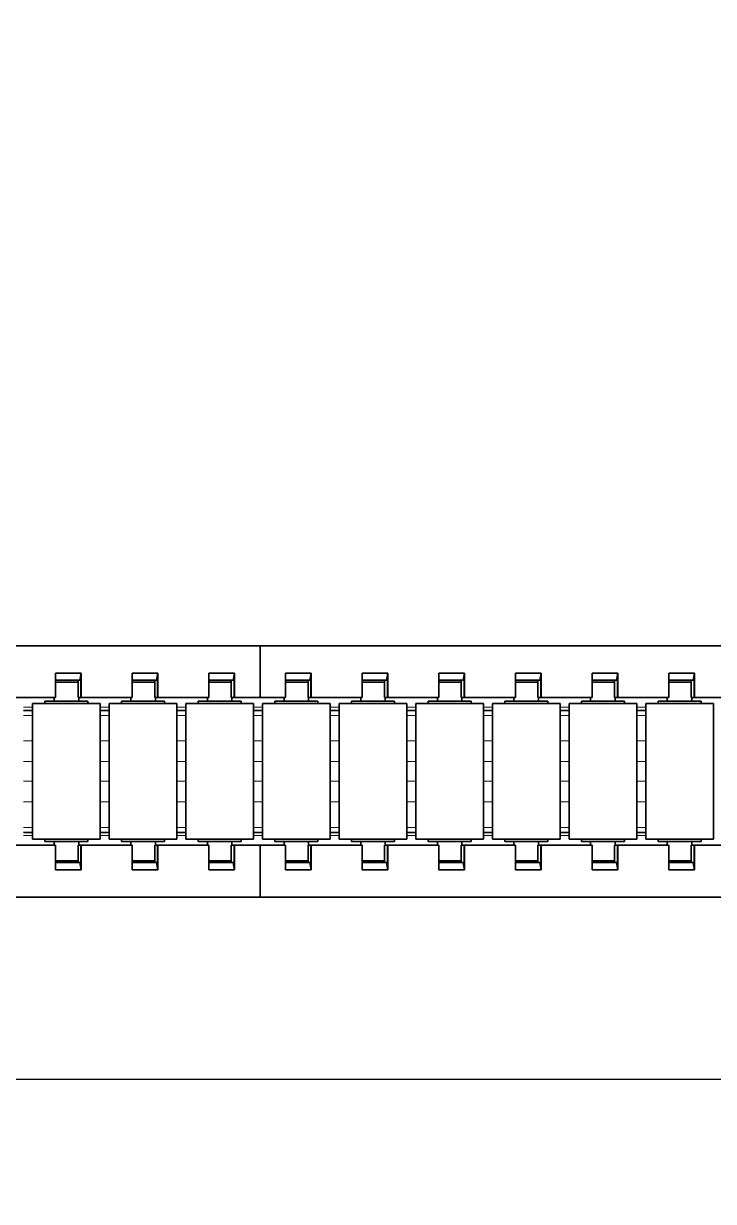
# Model space of a CAD drawing. Header units: inches. Extents: x 185496 to 352137, y 107182 to 179410.
# Drawn here: x 237669.6 to 237781.6, y 167445 to 167636.3 of the extents above; entities that cross this region are included whole.
import ezdxf

# ---------------------------------------------------------------- set-up
doc = ezdxf.new("R2010")
doc.units = ezdxf.units.IN
doc.header["$MEASUREMENT"] = 0
doc.linetypes.add('DASH', pattern=[0.35, 0.25, -0.1])

# ---------------------------------------------------------------- blocks, each defined once
blk = doc.blocks.new('liaojia')
at = {"color": 7, "lineweight": 35, "ltscale": 0.249049}
for p, q in [((799565.87, -280043.94), (799565.87, -280143.56)), ((799606.67, -280143.56), (799606.67, -280043.94)), ((799565.87, -280143.56), (799565.87, -280243.18)), ((799606.67, -280243.18), (799606.67, -280143.56))]:
    blk.add_line(p, q, dxfattribs=at)
at = {"color": 7, "lineweight": 35, "ltscale": 0.020671}
for p, q in [((799574.27, -280064.71), (799574.27, -280072.98)), ((799598.27, -280072.98), (799598.27, -280064.71)), ((799574.27, -280077.17), (799574.27, -280085.43)), ((799598.27, -280085.43), (799598.27, -280077.17)), ((799574.27, -280089.62), (799574.27, -280097.89)), ((799598.27, -280097.89), (799598.27, -280089.62)), ((799574.27, -280102.07), (799574.27, -280110.34)), ((799598.27, -280110.34), (799598.27, -280102.07)), ((799574.27, -280114.52), (799574.27, -280122.79)), ((799598.27, -280122.79), (799598.27, -280114.52)), ((799574.27, -280126.98), (799574.27, -280135.24)), ((799598.27, -280135.24), (799598.27, -280126.98)), ((799574.27, -280151.88), (799574.27, -280160.15)), ((799598.27, -280160.15), (799598.27, -280151.88)), ((799574.27, -280164.33), (799574.27, -280172.6)), ((799598.27, -280172.6), (799598.27, -280164.33)), ((799574.27, -280176.79), (799574.27, -280185.05)), ((799598.27, -280185.05), (799598.27, -280176.79))]:
    blk.add_line(p, q, dxfattribs=at)
at = {"color": 7, "lineweight": 35, "ltscale": 0.012551}
for p, q in [((799575.27, -280074.93), (799575.27, -280069.9)), ((799597.27, -280069.9), (799597.27, -280074.93)), ((799575.27, -280099.83), (799575.27, -280094.81)), ((799597.27, -280094.81), (799597.27, -280099.83)), ((799575.27, -280112.28), (799575.27, -280107.26)), ((799597.27, -280107.26), (799597.27, -280112.28)), ((799575.27, -280174.54), (799575.27, -280169.52)), ((799597.27, -280169.52), (799597.27, -280174.54))]:
    blk.add_line(p, q, dxfattribs=at)
at = {"color": 7, "lineweight": 35, "ltscale": 0.055}
for p, q in [((799575.27, -280069.9), (799597.27, -280069.9)), ((799575.27, -280080.9), (799597.27, -280080.9)), ((799575.27, -280082.36), (799597.27, -280082.36)), ((799575.27, -280093.36), (799597.27, -280093.36)), ((799575.27, -280094.81), (799597.27, -280094.81)), ((799575.27, -280105.81), (799597.27, -280105.81)), ((799575.27, -280107.26), (799597.27, -280107.26)), ((799575.27, -280118.26), (799597.27, -280118.26)), ((799575.27, -280119.71), (799597.27, -280119.71)), ((799575.27, -280130.71), (799597.27, -280130.71)), ((799575.27, -280132.17), (799597.27, -280132.17)), ((799575.27, -280143.17), (799597.27, -280143.17)), ((799575.27, -280144.62), (799597.27, -280144.62)), ((799575.27, -280155.62), (799597.27, -280155.62)), ((799575.27, -280157.07), (799597.27, -280157.07)), ((799575.27, -280168.07), (799597.27, -280168.07)), ((799575.27, -280169.52), (799597.27, -280169.52)), ((799575.27, -280180.52), (799597.27, -280180.52))]:
    blk.add_line(p, q, dxfattribs=at)
at = {"color": 7, "lineweight": 35, "ltscale": 0.002965}
for p, q in [((799570.31, -280072.98), (799571.47, -280073.2)), ((799601.07, -280073.2), (799602.24, -280072.98)), ((799570.31, -280085.43), (799571.47, -280085.65)), ((799601.07, -280085.65), (799602.24, -280085.43)), ((799570.31, -280097.89), (799571.47, -280098.1)), ((799601.07, -280098.1), (799602.24, -280097.89)), ((799570.31, -280110.34), (799571.47, -280110.56)), ((799601.07, -280110.56), (799602.24, -280110.34)), ((799570.31, -280122.79), (799571.47, -280123.01)), ((799601.07, -280123.01), (799602.24, -280122.79)), ((799570.31, -280135.24), (799571.47, -280135.46)), ((799601.07, -280135.46), (799602.24, -280135.24)), ((799570.31, -280147.7), (799571.47, -280147.91)), ((799601.07, -280147.91), (799602.24, -280147.7)), ((799570.31, -280160.15), (799571.47, -280160.37)), ((799601.07, -280160.37), (799602.24, -280160.15)), ((799570.31, -280172.6), (799571.47, -280172.82)), ((799601.07, -280172.82), (799602.24, -280172.6))]:
    blk.add_line(p, q, dxfattribs=at)
at = {"color": 7, "lineweight": 35, "ltscale": 0.009914}
for p, q in [((799570.31, -280072.98), (799574.27, -280072.98)), ((799598.27, -280072.98), (799602.24, -280072.98)), ((799574.27, -280077.17), (799570.31, -280077.17)), ((799602.24, -280077.17), (799598.27, -280077.17)), ((799570.31, -280085.43), (799574.27, -280085.43)), ((799598.27, -280085.43), (799602.24, -280085.43)), ((799574.27, -280089.62), (799570.31, -280089.62)), ((799602.24, -280089.62), (799598.27, -280089.62)), ((799570.31, -280097.89), (799574.27, -280097.89)), ((799598.27, -280097.89), (799602.24, -280097.89)), ((799574.27, -280102.07), (799570.31, -280102.07)), ((799602.24, -280102.07), (799598.27, -280102.07)), ((799570.31, -280110.34), (799574.27, -280110.34)), ((799598.27, -280110.34), (799602.24, -280110.34)), ((799574.27, -280114.52), (799570.31, -280114.52)), ((799602.24, -280114.52), (799598.27, -280114.52)), ((799570.31, -280122.79), (799574.27, -280122.79)), ((799598.27, -280122.79), (799602.24, -280122.79)), ((799574.27, -280126.98), (799570.31, -280126.98)), ((799602.24, -280126.98), (799598.27, -280126.98)), ((799570.31, -280135.24), (799574.27, -280135.24)), ((799598.27, -280135.24), (799602.24, -280135.24)), ((799574.27, -280139.43), (799570.31, -280139.43)), ((799602.24, -280139.43), (799598.27, -280139.43)), ((799570.31, -280147.7), (799574.27, -280147.7)), ((799598.27, -280147.7), (799602.24, -280147.7)), ((799574.27, -280151.88), (799570.31, -280151.88)), ((799602.24, -280151.88), (799598.27, -280151.88)), ((799570.31, -280160.15), (799574.27, -280160.15)), ((799598.27, -280160.15), (799602.24, -280160.15)), ((799574.27, -280164.33), (799570.31, -280164.33)), ((799602.24, -280164.33), (799598.27, -280164.33)), ((799570.31, -280172.6), (799574.27, -280172.6)), ((799598.27, -280172.6), (799602.24, -280172.6)), ((799574.27, -280176.79), (799570.31, -280176.79)), ((799602.24, -280176.79), (799598.27, -280176.79))]:
    blk.add_line(p, q, dxfattribs=at)
at = {"color": 7, "lineweight": 35, "ltscale": 0.01046}
for p, q in [((799570.31, -280077.17), (799570.31, -280072.98)), ((799602.24, -280072.98), (799602.24, -280077.17)), ((799570.31, -280089.62), (799570.31, -280085.43)), ((799602.24, -280085.43), (799602.24, -280089.62)), ((799570.31, -280102.07), (799570.31, -280097.89)), ((799602.24, -280097.89), (799602.24, -280102.07)), ((799570.31, -280114.52), (799570.31, -280110.34)), ((799602.24, -280110.34), (799602.24, -280114.52)), ((799570.31, -280126.98), (799570.31, -280122.79)), ((799602.24, -280122.79), (799602.24, -280126.98)), ((799570.31, -280139.43), (799570.31, -280135.24)), ((799602.24, -280135.24), (799602.24, -280139.43)), ((799570.31, -280151.88), (799570.31, -280147.7)), ((799602.24, -280147.7), (799602.24, -280151.88)), ((799570.31, -280164.33), (799570.31, -280160.15)), ((799602.24, -280160.15), (799602.24, -280164.33)), ((799570.31, -280176.79), (799570.31, -280172.6)), ((799602.24, -280172.6), (799602.24, -280176.79))]:
    blk.add_line(p, q, dxfattribs=at)
at = {"color": 7, "lineweight": 35, "ltscale": 0.007}
for p, q in [((799571.47, -280073.06), (799574.27, -280073.06)), ((799598.27, -280073.06), (799601.07, -280073.06)), ((799571.47, -280073.51), (799574.27, -280073.51)), ((799601.07, -280073.51), (799598.27, -280073.51)), ((799571.47, -280077.15), (799574.27, -280077.15)), ((799601.07, -280077.15), (799598.27, -280077.15)), ((799571.47, -280085.51), (799574.27, -280085.51)), ((799571.47, -280085.96), (799574.27, -280085.96)), ((799598.27, -280085.51), (799601.07, -280085.51)), ((799601.07, -280085.96), (799598.27, -280085.96)), ((799571.47, -280089.6), (799574.27, -280089.6)), ((799601.07, -280089.6), (799598.27, -280089.6)), ((799571.47, -280097.96), (799574.27, -280097.96)), ((799598.27, -280097.96), (799601.07, -280097.96)), ((799571.47, -280098.42), (799574.27, -280098.42)), ((799601.07, -280098.42), (799598.27, -280098.42)), ((799571.47, -280102.05), (799574.27, -280102.05)), ((799601.07, -280102.05), (799598.27, -280102.05)), ((799571.47, -280110.41), (799574.27, -280110.41)), ((799571.47, -280110.87), (799574.27, -280110.87)), ((799598.27, -280110.41), (799601.07, -280110.41)), ((799601.07, -280110.87), (799598.27, -280110.87)), ((799571.47, -280114.51), (799574.27, -280114.51)), ((799601.07, -280114.51), (799598.27, -280114.51)), ((799571.47, -280122.87), (799574.27, -280122.87)), ((799598.27, -280122.87), (799601.07, -280122.87)), ((799571.47, -280123.32), (799574.27, -280123.32)), ((799601.07, -280123.32), (799598.27, -280123.32)), ((799571.47, -280126.96), (799574.27, -280126.96)), ((799601.07, -280126.96), (799598.27, -280126.96)), ((799571.47, -280135.32), (799574.27, -280135.32)), ((799571.47, -280135.77), (799574.27, -280135.77)), ((799598.27, -280135.32), (799601.07, -280135.32)), ((799601.07, -280135.77), (799598.27, -280135.77)), ((799571.47, -280139.41), (799574.27, -280139.41)), ((799598.27, -280139.41), (799601.07, -280139.41)), ((799571.47, -280147.77), (799574.27, -280147.77)), ((799598.27, -280147.77), (799601.07, -280147.77)), ((799574.27, -280148.23), (799571.47, -280148.23)), ((799601.07, -280148.23), (799598.27, -280148.23)), ((799571.47, -280151.86), (799574.27, -280151.86)), ((799601.07, -280151.86), (799598.27, -280151.86)), ((799571.47, -280160.22), (799574.27, -280160.22)), ((799571.47, -280160.68), (799574.27, -280160.68)), ((799598.27, -280160.22), (799601.07, -280160.22)), ((799601.07, -280160.68), (799598.27, -280160.68)), ((799571.47, -280164.32), (799574.27, -280164.32)), ((799601.07, -280164.32), (799598.27, -280164.32)), ((799571.47, -280172.68), (799574.27, -280172.68)), ((799598.27, -280172.68), (799601.07, -280172.68)), ((799571.47, -280173.13), (799574.27, -280173.13)), ((799601.07, -280173.13), (799598.27, -280173.13)), ((799571.47, -280176.77), (799574.27, -280176.77)), ((799601.07, -280176.77), (799598.27, -280176.77))]:
    blk.add_line(p, q, dxfattribs=at)
at = {"color": 7, "lineweight": 35, "ltscale": 0.000893974}
for p, q in [((799571.47, -280073.41), (799571.47, -280073.06)), ((799601.07, -280073.06), (799601.07, -280073.41)), ((799571.47, -280085.87), (799571.47, -280085.51)), ((799601.07, -280085.51), (799601.07, -280085.87)), ((799571.47, -280098.32), (799571.47, -280097.96)), ((799601.07, -280097.96), (799601.07, -280098.32)), ((799571.47, -280110.77), (799571.47, -280110.41)), ((799601.07, -280110.41), (799601.07, -280110.77)), ((799571.47, -280123.22), (799571.47, -280122.87)), ((799601.07, -280122.87), (799601.07, -280123.22)), ((799571.47, -280135.68), (799571.47, -280135.32)), ((799601.07, -280135.32), (799601.07, -280135.68)), ((799571.47, -280173.03), (799571.47, -280172.68)), ((799601.07, -280172.68), (799601.07, -280173.03))]:
    blk.add_line(p, q, dxfattribs=at)
at = {"color": 7, "lineweight": 35, "ltscale": 0.000356865}
for p, q in [((799571.47, -280073.2), (799571.47, -280073.06)), ((799571.47, -280085.65), (799571.47, -280085.51)), ((799571.47, -280098.1), (799571.47, -280097.96)), ((799571.47, -280123.01), (799571.47, -280122.87)), ((799571.47, -280135.46), (799571.47, -280135.32)), ((799571.47, -280147.91), (799571.47, -280147.77)), ((799571.47, -280172.82), (799571.47, -280172.68))]:
    blk.add_line(p, q, dxfattribs=at)
at = {"color": 7, "lineweight": 35, "ltscale": 0.000537109}
for p, q in [((799571.47, -280073.2), (799571.47, -280073.41)), ((799571.47, -280085.65), (799571.47, -280085.87)), ((799571.47, -280098.1), (799571.47, -280098.32)), ((799571.47, -280123.01), (799571.47, -280123.22)), ((799571.47, -280135.46), (799571.47, -280135.68)), ((799571.47, -280160.37), (799571.47, -280160.58)), ((799571.47, -280172.82), (799571.47, -280173.03))]:
    blk.add_line(p, q, dxfattribs=at)
at = {"color": 7, "lineweight": 35, "ltscale": 0.009386}
for p, q in [((799571.47, -280073.41), (799571.47, -280077.17)), ((799601.07, -280077.17), (799601.07, -280073.41)), ((799571.47, -280085.87), (799571.47, -280089.62)), ((799601.07, -280089.62), (799601.07, -280085.87)), ((799571.47, -280098.32), (799571.47, -280102.07)), ((799601.07, -280102.07), (799601.07, -280098.32)), ((799571.47, -280110.77), (799571.47, -280114.53)), ((799601.07, -280114.53), (799601.07, -280110.77)), ((799571.47, -280123.22), (799571.47, -280126.98)), ((799601.07, -280126.98), (799601.07, -280123.22)), ((799571.47, -280135.68), (799571.47, -280139.43)), ((799601.07, -280139.43), (799601.07, -280135.68)), ((799571.47, -280148.13), (799571.47, -280151.88)), ((799601.07, -280151.88), (799601.07, -280148.13)), ((799571.47, -280160.58), (799571.47, -280164.34)), ((799601.07, -280164.34), (799601.07, -280160.58)), ((799571.47, -280173.03), (799571.47, -280176.79)), ((799601.07, -280176.79), (799601.07, -280173.03))]:
    blk.add_line(p, q, dxfattribs=at)
at = {"color": 7, "lineweight": 35, "ltscale": 0.000187874}
for p, q in [((799574.27, -280073.06), (799574.27, -280072.98)), ((799598.27, -280073.06), (799598.27, -280072.98)), ((799574.27, -280085.51), (799574.27, -280085.43)), ((799598.27, -280085.51), (799598.27, -280085.43)), ((799574.27, -280097.96), (799574.27, -280097.89)), ((799598.27, -280097.96), (799598.27, -280097.89)), ((799574.27, -280122.87), (799574.27, -280122.79)), ((799598.27, -280122.87), (799598.27, -280122.79)), ((799574.27, -280135.32), (799574.27, -280135.24)), ((799598.27, -280135.32), (799598.27, -280135.24)), ((799574.27, -280147.77), (799574.27, -280147.7)), ((799598.27, -280147.77), (799598.27, -280147.7)), ((799574.27, -280160.22), (799574.27, -280160.15)), ((799598.27, -280160.22), (799598.27, -280160.15)), ((799574.27, -280172.68), (799574.27, -280172.6)), ((799598.27, -280172.68), (799598.27, -280172.6))]:
    blk.add_line(p, q, dxfattribs=at)
at = {"color": 7, "lineweight": 35, "ltscale": 0.001138}
for p, q in [((799574.27, -280073.06), (799574.27, -280073.51)), ((799598.27, -280073.51), (799598.27, -280073.06)), ((799574.27, -280085.51), (799574.27, -280085.96)), ((799598.27, -280085.96), (799598.27, -280085.51)), ((799574.27, -280097.96), (799574.27, -280098.42)), ((799598.27, -280098.42), (799598.27, -280097.96)), ((799574.27, -280110.41), (799574.27, -280110.87)), ((799598.27, -280110.87), (799598.27, -280110.41)), ((799574.27, -280122.87), (799574.27, -280123.32)), ((799598.27, -280123.32), (799598.27, -280122.87)), ((799574.27, -280135.32), (799574.27, -280135.77)), ((799598.27, -280135.77), (799598.27, -280135.32)), ((799574.27, -280147.77), (799574.27, -280148.23)), ((799598.27, -280148.23), (799598.27, -280147.77)), ((799574.27, -280160.22), (799574.27, -280160.68)), ((799598.27, -280160.68), (799598.27, -280160.22)), ((799574.27, -280172.68), (799574.27, -280173.13)), ((799598.27, -280173.13), (799598.27, -280172.68))]:
    blk.add_line(p, q, dxfattribs=at)
at = {"color": 7, "lineweight": 35, "ltscale": 0.0015}
for p, q in [((799574.27, -280073.4), (799574.87, -280073.4)), ((799597.67, -280073.4), (799598.27, -280073.4)), ((799574.27, -280077.4), (799574.87, -280077.4)), ((799597.67, -280077.4), (799598.27, -280077.4)), ((799574.27, -280085.86), (799574.87, -280085.86)), ((799597.67, -280085.86), (799598.27, -280085.86)), ((799574.27, -280089.86), (799574.87, -280089.86)), ((799597.67, -280089.86), (799598.27, -280089.86)), ((799574.27, -280098.31), (799574.87, -280098.31)), ((799597.67, -280098.31), (799598.27, -280098.31)), ((799574.27, -280102.31), (799574.87, -280102.31)), ((799597.67, -280102.31), (799598.27, -280102.31)), ((799574.27, -280110.76), (799574.87, -280110.76)), ((799597.67, -280110.76), (799598.27, -280110.76)), ((799574.27, -280114.76), (799574.87, -280114.76)), ((799597.67, -280114.76), (799598.27, -280114.76)), ((799574.27, -280123.21), (799574.87, -280123.21)), ((799597.67, -280123.21), (799598.27, -280123.21)), ((799574.27, -280127.21), (799574.87, -280127.21)), ((799597.67, -280127.21), (799598.27, -280127.21)), ((799574.27, -280135.67), (799574.87, -280135.67)), ((799597.67, -280135.67), (799598.27, -280135.67)), ((799574.27, -280139.67), (799574.87, -280139.67)), ((799597.67, -280139.67), (799598.27, -280139.67)), ((799574.27, -280148.12), (799574.87, -280148.12)), ((799597.67, -280148.12), (799598.27, -280148.12)), ((799574.27, -280152.12), (799574.87, -280152.12)), ((799597.67, -280152.12), (799598.27, -280152.12)), ((799574.27, -280160.57), (799574.87, -280160.57)), ((799597.67, -280160.57), (799598.27, -280160.57)), ((799574.27, -280164.57), (799574.87, -280164.57)), ((799597.67, -280164.57), (799598.27, -280164.57)), ((799574.27, -280173.02), (799574.87, -280173.02)), ((799597.67, -280173.02), (799598.27, -280173.02)), ((799574.27, -280177.02), (799574.87, -280177.02)), ((799597.67, -280177.02), (799598.27, -280177.02))]:
    blk.add_line(p, q, dxfattribs=at)
at = {"color": 7, "lineweight": 35, "ltscale": 0.007987}
for p, q in [((799574.87, -280075.1), (799574.87, -280071.9)), ((799597.67, -280075.1), (799597.67, -280071.9)), ((799574.87, -280087.55), (799574.87, -280084.36)), ((799597.67, -280087.55), (799597.67, -280084.36)), ((799574.87, -280100), (799574.87, -280096.81)), ((799597.67, -280100), (799597.67, -280096.81)), ((799574.87, -280112.46), (799574.87, -280109.26)), ((799597.67, -280112.46), (799597.67, -280109.26)), ((799574.87, -280124.91), (799574.87, -280121.71)), ((799597.67, -280124.91), (799597.67, -280121.71)), ((799574.87, -280137.36), (799574.87, -280134.17)), ((799597.67, -280137.36), (799597.67, -280134.17)), ((799574.87, -280149.81), (799574.87, -280146.62)), ((799597.67, -280149.81), (799597.67, -280146.62)), ((799574.87, -280162.27), (799574.87, -280159.07)), ((799597.67, -280162.27), (799597.67, -280159.07)), ((799574.87, -280174.72), (799574.87, -280171.52)), ((799597.67, -280174.72), (799597.67, -280171.52))]:
    blk.add_line(p, q, dxfattribs=at)
at = {"color": 7, "lineweight": 35, "ltscale": 0.000999832}
for p, q in [((799574.87, -280071.9), (799575.27, -280071.9)), ((799574.87, -280078.9), (799575.27, -280078.9)), ((799574.87, -280084.36), (799575.27, -280084.36)), ((799574.87, -280091.36), (799575.27, -280091.36)), ((799574.87, -280096.81), (799575.27, -280096.81)), ((799574.87, -280103.81), (799575.27, -280103.81)), ((799574.87, -280109.26), (799575.27, -280109.26)), ((799574.87, -280116.26), (799575.27, -280116.26)), ((799574.87, -280121.71), (799575.27, -280121.71)), ((799574.87, -280128.71), (799575.27, -280128.71)), ((799574.87, -280134.17), (799575.27, -280134.17)), ((799574.87, -280141.17), (799575.27, -280141.17)), ((799574.87, -280146.62), (799575.27, -280146.62)), ((799574.87, -280153.62), (799575.27, -280153.62)), ((799574.87, -280159.07), (799575.27, -280159.07)), ((799574.87, -280166.07), (799575.27, -280166.07)), ((799574.87, -280171.52), (799575.27, -280171.52)), ((799574.87, -280178.52), (799575.27, -280178.52))]:
    blk.add_line(p, q, dxfattribs=at)
at = {"color": 7, "lineweight": 35, "ltscale": 0.001}
for p, q in [((799597.27, -280071.9), (799597.67, -280071.9)), ((799597.27, -280078.9), (799597.67, -280078.9)), ((799597.27, -280084.36), (799597.67, -280084.36)), ((799597.27, -280091.36), (799597.67, -280091.36)), ((799597.27, -280096.81), (799597.67, -280096.81)), ((799597.27, -280103.81), (799597.67, -280103.81)), ((799597.27, -280109.26), (799597.67, -280109.26)), ((799597.27, -280116.26), (799597.67, -280116.26)), ((799597.27, -280121.71), (799597.67, -280121.71)), ((799597.27, -280128.71), (799597.67, -280128.71)), ((799597.27, -280134.17), (799597.67, -280134.17)), ((799597.27, -280141.17), (799597.67, -280141.17)), ((799597.27, -280146.62), (799597.67, -280146.62)), ((799597.27, -280153.62), (799597.67, -280153.62)), ((799597.27, -280159.07), (799597.67, -280159.07)), ((799597.27, -280166.07), (799597.67, -280166.07)), ((799597.27, -280171.52), (799597.67, -280171.52)), ((799597.27, -280178.52), (799597.67, -280178.52))]:
    blk.add_line(p, q, dxfattribs=at)
at = {"color": 7, "lineweight": 35, "ltscale": 0.000243568}
for p, q in [((799601.07, -280073.51), (799601.07, -280073.41)), ((799601.07, -280098.42), (799601.07, -280098.32)), ((799601.07, -280110.87), (799601.07, -280110.77)), ((799601.07, -280123.32), (799601.07, -280123.22))]:
    blk.add_line(p, q, dxfattribs=at)
at = {"color": 7, "lineweight": 35, "ltscale": 0.005168}
for p, q in [((799571.77, -280075.58), (799571.77, -280073.51)), ((799571.77, -280088.03), (799571.77, -280085.96)), ((799571.77, -280100.48), (799571.77, -280098.42)), ((799571.77, -280112.94), (799571.77, -280110.87)), ((799571.77, -280125.39), (799571.77, -280123.32)), ((799571.77, -280137.84), (799571.77, -280135.77)), ((799571.77, -280150.29), (799571.77, -280148.23)), ((799571.77, -280162.75), (799571.77, -280160.68)), ((799571.77, -280175.2), (799571.77, -280173.13))]:
    blk.add_line(p, q, dxfattribs=at)
at = {"color": 7, "lineweight": 35, "ltscale": 0.004297}
for p, q in [((799571.77, -280075.23), (799571.77, -280073.51)), ((799600.77, -280073.51), (799600.77, -280075.23)), ((799571.77, -280087.68), (799571.77, -280085.96)), ((799600.77, -280085.96), (799600.77, -280087.68)), ((799571.77, -280100.14), (799571.77, -280098.42)), ((799600.77, -280098.42), (799600.77, -280100.14)), ((799571.77, -280112.59), (799571.77, -280110.87)), ((799600.77, -280110.87), (799600.77, -280112.59)), ((799571.77, -280125.04), (799571.77, -280123.32)), ((799600.77, -280123.32), (799600.77, -280125.04)), ((799571.77, -280137.49), (799571.77, -280135.77)), ((799600.77, -280135.77), (799600.77, -280137.49)), ((799571.77, -280149.95), (799571.77, -280148.23)), ((799600.77, -280148.23), (799600.77, -280149.95)), ((799571.77, -280162.4), (799571.77, -280160.68)), ((799600.77, -280160.68), (799600.77, -280162.4)), ((799571.77, -280174.85), (799571.77, -280173.13)), ((799600.77, -280173.13), (799600.77, -280174.85))]:
    blk.add_line(p, q, dxfattribs=at)
at = {"color": 7, "lineweight": 35, "ltscale": 0.004796}
for p, q in [((799571.77, -280077.15), (799571.77, -280075.23)), ((799600.77, -280075.23), (799600.77, -280077.15)), ((799571.77, -280089.6), (799571.77, -280087.68)), ((799600.77, -280087.68), (799600.77, -280089.6)), ((799571.77, -280102.05), (799571.77, -280100.14)), ((799600.77, -280100.14), (799600.77, -280102.05)), ((799571.77, -280114.51), (799571.77, -280112.59)), ((799600.77, -280112.59), (799600.77, -280114.51)), ((799571.77, -280139.41), (799571.77, -280137.49)), ((799600.77, -280137.49), (799600.77, -280139.41)), ((799571.77, -280151.86), (799571.77, -280149.95)), ((799600.77, -280149.95), (799600.77, -280151.86)), ((799571.77, -280164.32), (799571.77, -280162.4)), ((799600.77, -280162.4), (799600.77, -280164.32)), ((799571.77, -280176.77), (799571.77, -280174.85)), ((799600.77, -280174.85), (799600.77, -280176.77))]:
    blk.add_line(p, q, dxfattribs=at)
at = {"color": 7, "lineweight": 35, "ltscale": 0.009513}
for p, q in [((799574.87, -280075.1), (799574.87, -280078.9)), ((799597.67, -280078.9), (799597.67, -280075.1)), ((799574.87, -280087.55), (799574.87, -280091.36)), ((799597.67, -280091.36), (799597.67, -280087.55)), ((799574.87, -280100), (799574.87, -280103.81)), ((799597.67, -280103.81), (799597.67, -280100)), ((799574.87, -280112.46), (799574.87, -280116.26)), ((799597.67, -280116.26), (799597.67, -280112.46)), ((799574.87, -280124.91), (799574.87, -280128.71)), ((799597.67, -280128.71), (799597.67, -280124.91)), ((799574.87, -280137.36), (799574.87, -280141.17)), ((799597.67, -280141.17), (799597.67, -280137.36)), ((799574.87, -280149.81), (799574.87, -280153.62)), ((799597.67, -280153.62), (799597.67, -280149.81)), ((799574.87, -280162.27), (799574.87, -280166.07)), ((799597.67, -280166.07), (799597.67, -280162.27)), ((799574.87, -280174.72), (799574.87, -280178.52)), ((799597.67, -280178.52), (799597.67, -280174.72))]:
    blk.add_line(p, q, dxfattribs=at)
at = {"color": 7, "lineweight": 35, "ltscale": 0.014948}
for p, q in [((799575.27, -280080.9), (799575.27, -280074.93)), ((799597.27, -280074.93), (799597.27, -280080.9)), ((799575.27, -280093.36), (799575.27, -280087.38)), ((799597.27, -280087.38), (799597.27, -280093.36)), ((799575.27, -280105.81), (799575.27, -280099.83)), ((799597.27, -280099.83), (799597.27, -280105.81)), ((799575.27, -280118.26), (799575.27, -280112.28)), ((799597.27, -280112.28), (799597.27, -280118.26)), ((799575.27, -280130.71), (799575.27, -280124.74)), ((799597.27, -280124.74), (799597.27, -280130.71)), ((799575.27, -280143.17), (799575.27, -280137.19)), ((799597.27, -280137.19), (799597.27, -280143.17)), ((799575.27, -280155.62), (799575.27, -280149.64)), ((799597.27, -280149.64), (799597.27, -280155.62)), ((799575.27, -280168.07), (799575.27, -280162.09)), ((799597.27, -280162.09), (799597.27, -280168.07)), ((799575.27, -280180.52), (799575.27, -280174.54)), ((799597.27, -280174.54), (799597.27, -280180.52))]:
    blk.add_line(p, q, dxfattribs=at)
at = {"color": 7, "lineweight": 13, "ltscale": 0.009093}
for p, q in [((799601.07, -280077.15), (799601.07, -280073.51)), ((799601.07, -280089.6), (799601.07, -280085.96)), ((799601.07, -280102.05), (799601.07, -280098.42)), ((799601.07, -280114.51), (799601.07, -280110.87)), ((799601.07, -280126.96), (799601.07, -280123.32)), ((799601.07, -280139.41), (799601.07, -280135.77)), ((799601.07, -280151.86), (799601.07, -280148.23)), ((799601.07, -280164.32), (799601.07, -280160.68)), ((799601.07, -280176.77), (799601.07, -280173.13))]:
    blk.add_line(p, q, dxfattribs=at)
at = {"color": 7, "lineweight": 35, "ltscale": 0.003925}
for p, q in [((799571.77, -280077.15), (799571.77, -280075.58)), ((799571.77, -280089.6), (799571.77, -280088.03)), ((799571.77, -280102.05), (799571.77, -280100.48)), ((799571.77, -280114.51), (799571.77, -280112.94)), ((799571.77, -280126.96), (799571.77, -280125.39)), ((799571.77, -280139.41), (799571.77, -280137.84)), ((799571.77, -280151.86), (799571.77, -280150.29)), ((799571.77, -280164.32), (799571.77, -280162.75)), ((799571.77, -280176.77), (799571.77, -280175.2))]:
    blk.add_line(p, q, dxfattribs=at)
at = {"color": 7, "lineweight": 35, "ltscale": 4.13895e-05}
for p, q in [((799574.27, -280077.15), (799574.27, -280077.17)), ((799598.27, -280077.17), (799598.27, -280077.15)), ((799601.07, -280077.15), (799601.07, -280077.17)), ((799574.27, -280089.6), (799574.27, -280089.62)), ((799598.27, -280089.62), (799598.27, -280089.6)), ((799601.07, -280089.6), (799601.07, -280089.62)), ((799574.27, -280102.05), (799574.27, -280102.07)), ((799598.27, -280102.07), (799598.27, -280102.05)), ((799601.07, -280102.05), (799601.07, -280102.07)), ((799574.27, -280114.51), (799574.27, -280114.52)), ((799598.27, -280114.52), (799598.27, -280114.51)), ((799601.07, -280114.51), (799601.07, -280114.52)), ((799574.27, -280139.41), (799574.27, -280139.43)), ((799598.27, -280139.43), (799598.27, -280139.41)), ((799601.07, -280139.43), (799601.07, -280139.41)), ((799574.27, -280176.77), (799574.27, -280176.79)), ((799598.27, -280176.79), (799598.27, -280176.77)), ((799601.07, -280176.77), (799601.07, -280176.79))]:
    blk.add_line(p, q, dxfattribs=at)
at = {"color": 7, "lineweight": 13, "ltscale": 0.003631}
for p, q in [((799575.87, -280082.36), (799575.87, -280080.9)), ((799577.19, -280082.36), (799577.19, -280080.9)), ((799581.31, -280082.36), (799581.31, -280080.9)), ((799584.67, -280082.36), (799584.67, -280080.9)), ((799587.88, -280082.36), (799587.88, -280080.9)), ((799591.24, -280082.36), (799591.24, -280080.9)), ((799595.36, -280082.36), (799595.36, -280080.9)), ((799596.67, -280082.36), (799596.67, -280080.9)), ((799575.87, -280094.81), (799575.87, -280093.36)), ((799577.19, -280094.81), (799577.19, -280093.36)), ((799581.31, -280094.81), (799581.31, -280093.36)), ((799584.67, -280094.81), (799584.67, -280093.36)), ((799587.88, -280094.81), (799587.88, -280093.36)), ((799591.24, -280094.81), (799591.24, -280093.36)), ((799595.36, -280094.81), (799595.36, -280093.36)), ((799596.67, -280094.81), (799596.67, -280093.36)), ((799575.87, -280107.26), (799575.87, -280105.81)), ((799577.19, -280107.26), (799577.19, -280105.81)), ((799581.31, -280107.26), (799581.31, -280105.81)), ((799584.67, -280107.26), (799584.67, -280105.81)), ((799587.88, -280107.26), (799587.88, -280105.81)), ((799591.24, -280107.26), (799591.24, -280105.81)), ((799595.36, -280107.26), (799595.36, -280105.81)), ((799596.67, -280107.26), (799596.67, -280105.81)), ((799575.87, -280119.71), (799575.87, -280118.26)), ((799577.19, -280119.71), (799577.19, -280118.26)), ((799581.31, -280119.71), (799581.31, -280118.26)), ((799584.67, -280119.71), (799584.67, -280118.26)), ((799587.88, -280119.71), (799587.88, -280118.26)), ((799591.24, -280119.71), (799591.24, -280118.26)), ((799595.36, -280119.71), (799595.36, -280118.26)), ((799596.67, -280119.71), (799596.67, -280118.26)), ((799575.87, -280132.17), (799575.87, -280130.71)), ((799577.19, -280132.17), (799577.19, -280130.71)), ((799581.31, -280132.17), (799581.31, -280130.71)), ((799584.67, -280132.17), (799584.67, -280130.71)), ((799587.88, -280132.17), (799587.88, -280130.71)), ((799591.24, -280132.17), (799591.24, -280130.71)), ((799595.36, -280132.17), (799595.36, -280130.71)), ((799596.67, -280132.17), (799596.67, -280130.71)), ((799575.87, -280144.62), (799575.87, -280143.17)), ((799577.19, -280144.62), (799577.19, -280143.17)), ((799581.31, -280144.62), (799581.31, -280143.17)), ((799584.67, -280144.62), (799584.67, -280143.17)), ((799587.88, -280144.62), (799587.88, -280143.17)), ((799591.24, -280144.62), (799591.24, -280143.17)), ((799595.36, -280144.62), (799595.36, -280143.17)), ((799596.67, -280144.62), (799596.67, -280143.17)), ((799575.87, -280157.07), (799575.87, -280155.62)), ((799577.19, -280157.07), (799577.19, -280155.62)), ((799581.31, -280157.07), (799581.31, -280155.62)), ((799584.67, -280157.07), (799584.67, -280155.62)), ((799587.88, -280157.07), (799587.88, -280155.62)), ((799591.24, -280157.07), (799591.24, -280155.62)), ((799595.36, -280157.07), (799595.36, -280155.62)), ((799596.67, -280157.07), (799596.67, -280155.62)), ((799575.87, -280169.52), (799575.87, -280168.07)), ((799577.19, -280169.52), (799577.19, -280168.07)), ((799581.31, -280169.52), (799581.31, -280168.07)), ((799584.67, -280169.52), (799584.67, -280168.07)), ((799587.88, -280169.52), (799587.88, -280168.07)), ((799591.24, -280169.52), (799591.24, -280168.07)), ((799595.36, -280169.52), (799595.36, -280168.07)), ((799596.67, -280169.52), (799596.67, -280168.07)), ((799575.87, -280181.98), (799575.87, -280180.52)), ((799577.19, -280181.98), (799577.19, -280180.52)), ((799581.31, -280181.98), (799581.31, -280180.52)), ((799584.67, -280181.98), (799584.67, -280180.52)), ((799587.88, -280181.98), (799587.88, -280180.52)), ((799591.24, -280181.98), (799591.24, -280180.52)), ((799595.36, -280181.98), (799595.36, -280180.52)), ((799596.67, -280181.98), (799596.67, -280180.52))]:
    blk.add_line(p, q, dxfattribs=at)
at = {"color": 7, "lineweight": 35, "ltscale": 0.003631}
for p, q in [((799576.37, -280082.36), (799576.37, -280080.9)), ((799596.17, -280082.36), (799596.17, -280080.9)), ((799576.37, -280094.81), (799576.37, -280093.36)), ((799596.17, -280094.81), (799596.17, -280093.36)), ((799576.37, -280107.26), (799576.37, -280105.81)), ((799596.17, -280107.26), (799596.17, -280105.81)), ((799576.37, -280119.71), (799576.37, -280118.26)), ((799596.17, -280119.71), (799596.17, -280118.26)), ((799576.37, -280132.17), (799576.37, -280130.71)), ((799596.17, -280132.17), (799596.17, -280130.71)), ((799576.37, -280144.62), (799576.37, -280143.17)), ((799596.17, -280144.62), (799596.17, -280143.17)), ((799576.37, -280157.07), (799576.37, -280155.62)), ((799596.17, -280157.07), (799596.17, -280155.62)), ((799576.37, -280169.52), (799576.37, -280168.07)), ((799596.17, -280169.52), (799596.17, -280168.07)), ((799576.37, -280181.98), (799576.37, -280180.52)), ((799596.17, -280181.98), (799596.17, -280180.52))]:
    blk.add_line(p, q, dxfattribs=at)
at = {"color": 7, "lineweight": 35, "ltscale": 0.012552}
for p, q in [((799575.27, -280087.38), (799575.27, -280082.36)), ((799597.27, -280082.36), (799597.27, -280087.38)), ((799575.27, -280124.74), (799575.27, -280119.71)), ((799597.27, -280119.71), (799597.27, -280124.74)), ((799575.27, -280137.19), (799575.27, -280132.17)), ((799597.27, -280132.17), (799597.27, -280137.19)), ((799575.27, -280149.64), (799575.27, -280144.62)), ((799597.27, -280144.62), (799597.27, -280149.64)), ((799575.27, -280162.09), (799575.27, -280157.07)), ((799597.27, -280157.07), (799597.27, -280162.09))]:
    blk.add_line(p, q, dxfattribs=at)
at = {"color": 7, "lineweight": 35, "ltscale": 0.000243759}
for p, q in [((799601.07, -280085.96), (799601.07, -280085.87)), ((799601.07, -280135.77), (799601.07, -280135.68)), ((799601.07, -280148.23), (799601.07, -280148.13)), ((799601.07, -280160.68), (799601.07, -280160.58)), ((799601.07, -280173.13), (799601.07, -280173.03))]:
    blk.add_line(p, q, dxfattribs=at)
at = {"color": 7, "lineweight": 35, "ltscale": 0.000357056}
blk.add_line((799571.47, -280110.56), (799571.47, -280110.41), dxfattribs=at)
at = {"color": 7, "lineweight": 35, "ltscale": 0.000536919}
for p, q in [((799571.47, -280110.56), (799571.47, -280110.77)), ((799571.47, -280148.13), (799571.47, -280147.91))]:
    blk.add_line(p, q, dxfattribs=at)
at = {"color": 7, "lineweight": 35, "ltscale": 0.000187683}
for p, q in [((799574.27, -280110.41), (799574.27, -280110.34)), ((799598.27, -280110.41), (799598.27, -280110.34))]:
    blk.add_line(p, q, dxfattribs=at)
at = {"color": 7, "lineweight": 35, "ltscale": 0.004797}
for p, q in [((799571.77, -280126.96), (799571.77, -280125.04)), ((799600.77, -280125.04), (799600.77, -280126.96))]:
    blk.add_line(p, q, dxfattribs=at)
at = {"color": 7, "lineweight": 35, "ltscale": 4.11987e-05}
for p, q in [((799574.27, -280126.96), (799574.27, -280126.98)), ((799598.27, -280126.98), (799598.27, -280126.96)), ((799601.07, -280126.96), (799601.07, -280126.98))]:
    blk.add_line(p, q, dxfattribs=at)
at = {"color": 7, "lineweight": 35, "ltscale": 0.009838}
for p, q in [((799574.27, -280139.43), (799574.27, -280143.36)), ((799598.27, -280143.36), (799598.27, -280139.43)), ((799574.27, -280143.76), (799574.27, -280147.7)), ((799598.27, -280147.7), (799598.27, -280143.76))]:
    blk.add_line(p, q, dxfattribs=at)
at = {"color": 7, "lineweight": 35, "ltscale": 0.000326729}
blk.add_line((799565.87, -280143.33), (799565.87, -280143.46), dxfattribs=at)
at = {"color": 7, "lineweight": 35, "ltscale": 0.0205}
for p, q in [((799565.87, -280143.56), (799574.07, -280143.56)), ((799574.07, -280143.56), (799565.87, -280143.56)), ((799598.47, -280143.56), (799606.67, -280143.56)), ((799606.67, -280143.56), (799598.47, -280143.56))]:
    blk.add_line(p, q, dxfattribs=at)
at = {"color": 7, "lineweight": 35, "ltscale": 0.000653648}
for p, q in [((799565.87, -280143.56), (799565.87, -280143.82)), ((799574.27, -280143.36), (799574.27, -280143.62)), ((799598.27, -280143.62), (799598.27, -280143.36))]:
    blk.add_line(p, q, dxfattribs=at)
at = {"color": 7, "lineweight": 35, "ltscale": 0.000336266}
blk.add_line((799574.27, -280143.63), (799574.27, -280143.76), dxfattribs=at)
at = {"color": 7, "lineweight": 35, "ltscale": 0.001377}
blk.add_line((799598.27, -280144.18), (799598.27, -280143.62), dxfattribs=at)
at = {"color": 7, "lineweight": 35, "ltscale": 0.000747108}
blk.add_line((799598.27, -280144.18), (799598.27, -280144.47), dxfattribs=at)
at = {"color": 7, "lineweight": 35, "ltscale": 0.00082798}
blk.add_line((799598.27, -280144.81), (799598.27, -280144.47), dxfattribs=at)
at = {"color": 7, "lineweight": 35, "ltscale": 0.000893784}
for p, q in [((799571.47, -280148.13), (799571.47, -280147.77)), ((799601.07, -280147.77), (799601.07, -280148.13)), ((799571.47, -280160.58), (799571.47, -280160.22)), ((799601.07, -280160.22), (799601.07, -280160.58))]:
    blk.add_line(p, q, dxfattribs=at)
at = {"color": 7, "lineweight": 35, "ltscale": 4.15802e-05}
for p, q in [((799574.27, -280151.86), (799574.27, -280151.88)), ((799598.27, -280151.88), (799598.27, -280151.86)), ((799601.07, -280151.86), (799601.07, -280151.88)), ((799574.27, -280164.32), (799574.27, -280164.33)), ((799598.27, -280164.33), (799598.27, -280164.32)), ((799601.07, -280164.32), (799601.07, -280164.33))]:
    blk.add_line(p, q, dxfattribs=at)
at = {"color": 7, "lineweight": 35, "ltscale": 0.000356674}
blk.add_line((799571.47, -280160.37), (799571.47, -280160.22), dxfattribs=at)
at = {"color": 7, "lineweight": 35}
for centre, start_param, end_param in [((799574.07, -280143.36), 4.712389, 6.283185), ((799574.07, -280143.76), 6.283185, 7.853982), ((799574.07, -280143.62), 5.932216, 6.283185), ((799598.47, -280143.36), 3.141593, 4.712389), ((799598.47, -280143.76), 1.570796, 3.141593), ((799598.47, -280143.62), 3.141593, 3.492593)]:
    blk.add_ellipse(centre, major_axis=(0.2, 0), ratio=0.996195, start_param=start_param, end_param=end_param, dxfattribs=at)

msp = doc.modelspace()

# ---------------------------------------------------------------- linework, layer by layer
at = {"color": 5, "ltscale": 100}
msp.add_line((237096.81, 167464.84, 276290.76), (305990.69, 167465.88, -1370187.34), dxfattribs=at)
at = {"color": 5, "linetype": 'DASH'}
msp.add_circle((235825, 166706.46, 276290.76), 1900, dxfattribs=at)

# ---------------------------------------------------------------- block references
at = {"color": 30, "rotation": 270}
msp.add_blockref('liaojia', (517851.54, 967101.11, 276290.76), dxfattribs=at)

doc.saveas('drawing.dxf')
